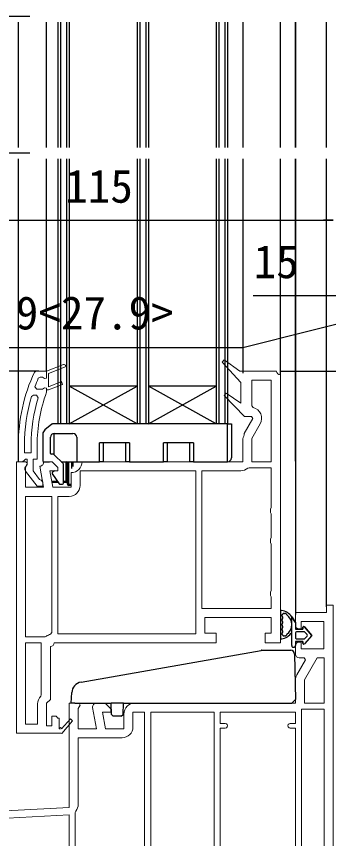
# Model space of a CAD drawing. Units: millimetres, scale not verified. Extents: x -525 to 525, y -783 to 778.
# Drawn here: x -298.2 to -215.4, y -28.7 to 189.2 of the extents above; entities that cross this region are included whole.
import ezdxf
from ezdxf.enums import TextEntityAlignment as Align

# ---------------------------------------------------------------- set-up
doc = ezdxf.new("R2010")
doc.units = ezdxf.units.MM
doc.header["$LTSCALE"] = 4
doc.layers.add('0-3_YKK_11', color=7, linetype='Continuous', lineweight=18)
for name, color, linetype in [('0-5_YKK_12', 2, 'Continuous'), ('0-6_YKK_13', 4, 'Continuous'), ('0-8_YKK_D', 6, 'Continuous')]:
    doc.layers.add(name, color=color, linetype=linetype)
doc.styles.add('ＭＳ ゴシック', font='')
doc.styles.get('ＭＳ ゴシック').set_extended_font_data('MS Gothic')

msp = doc.modelspace()

# ---------------------------------------------------------------- linework, layer by layer
at = {"layer": '0-3_YKK_11'}
msp.add_line((-238.7, 68.8), (-249, 68.8), dxfattribs=at)
at = {"layer": '0-3_YKK_11', "color": 211}
for p, q in [((-224.2, 22.4), (-224.2, 20.2)), ((-225.6, 0.6), (-224.2, 0.6))]:
    msp.add_line(p, q, dxfattribs=at)
at = {"layer": '0-3_YKK_11'}
for points in [[(-229.2, 95.2), (-238.91, 95.2), (-243.105, 98.152), (-243.623, 97.561), (-238.7, 92.2), (-238.7, 86.735), (-242.612, 89.356), (-243.116, 88.751), (-237.713, 83.2), (-235.855, 83.2), (-235.527, 82.633), (-237.811, 78.677)], [(-292.405, 93.299), (-291.947, 93.6), (-291.275, 93.6), (-290.79, 93.225), (-290.2, 93.3), (-290.2, 95.2), (-285.748, 96.971), (-290.2, 95.2), (-292.982, 95.2), (-293.436, 94.91)], [(-285.452, 96.228), (-289.7, 94.538), (-289.7, 91.061), (-286.248, 92.434), (-285.952, 91.691), (-289.7, 90.2), (-290.2, 90.2), (-290.2, 90.7), (-290.79, 90.775), (-291.275, 90.4), (-291.3, 90.4), (-292.835, 90.4), (-293.304, 91.074)], [(-290.23, 89.582), (-290.2, 89.753), (-290.2, 90.2), (-289.7, 90.2), (-285.952, 91.691), (-286.248, 92.434), (-289.7, 91.061), (-289.7, 94.538), (-285.452, 96.228)], [(-288.2, 23.201), (-245.2, 23.2), (-245.2, 25.7), (-248.2, 25.7), (-248.2, 29.9), (-230.6, 29.9), (-230.6, 25.7), (-232.2, 25.7), (-232.2, 23.2), (-228.2, 23.2), (-228.2, 94.2)], [(-230.6, 71.2), (-230.6, 92.8), (-235.8, 92.8), (-235.8, 86.013), (-235.413, 85.526)], [(-294.191, 88.445), (-293.713, 88.8), (-292.876, 88.8), (-292.399, 88.152)], [(-233.555, 81.25), (-235.8, 77.361), (-235.8, 71.2), (-230.6, 71.2)], [(-238.2, 77.227), (-238.2, 71.2), (-280.8, 71.2)], [(-297.7, 75.567), (-297.7, 71.2), (-296.6, 71.2), (-296.104, 71.637), (-295.806, 71.9), (-295.4, 71.9), (-295.4, 70.5), (-295.6, 70.1)], [(-294.3, 75.567), (-294.3, 73.5), (-296.1, 73.5), (-296.1, 75.567)], [(-295.787, 68.683), (-292.675, 64.7), (-291.2, 64.7), (-291.2, 65.801), (-291.675, 66.3), (-292.045, 66.492), (-293.8, 68.738), (-293.8, 71.9), (-292.7, 71.9), (-292.7, 75.567)], [(-298.2, 71.2), (-298.2, -0.8), (-286.334, -0.8), (-286.2, -0.877), (-283.295, 2.541), (-283.905, 3.059), (-286.216, 0.34)], [(-291.985, 70.027), (-290.993, 64.4), (-295.8, 64.4), (-295.8, 69.757), (-295.376, 70.435), (-295.342, 70.9), (-295.8, 71.2), (-296.7, 71.2), (-298.2, 71.2)], [(-283.7, 68.3), (-283.7, 64.4), (-288.556, 64.4), (-289.332, 68.8), (-287.2, 68.8), (-287.2, 69.7), (-288.7, 71.2), (-291, 71.2)], [(-250.6, 68.8), (-250.6, 25.6), (-287.2, 25.6), (-287.2, 62), (-284.2, 62)], [(-281.3, 64.9), (-281.3, 68.8), (-250.6, 68.8)], [(-249, 68.8), (-249, 32.3), (-230.6, 32.3), (-230.6, 35.334), (-230.85, 35.767), (-230.85, 36.633), (-230.6, 37.066), (-230.6, 49.334), (-230.85, 49.767), (-230.85, 50.633), (-230.6, 51.066), (-230.6, 57.334), (-230.85, 57.767), (-230.85, 58.633), (-230.6, 59.066), (-230.6, 69.6), (-236.509, 69.6), (-236.831, 69.483)], [(-295.8, 62), (-295.8, 24.8), (-290.567, 24.8), (-290.264, 24.903)], [(-289.159, 25.463), (-288.8, 25.942), (-288.8, 62), (-295.8, 62)], [(-295.8, 1.6), (-295.8, 23.2), (-291.6, 23.201), (-291.6, 9.401), (-291.747, 9.047)], [(-286.594, 0.274), (-286.9, 0.451), (-286.9, 3.2), (-287.2, 3.2), (-287.7, 3.7), (-288.8, 3.7), (-288.8, 1.2), (-290.2, 1.2), (-290.2, 7.2), (-289.2, 8.2), (-289.2, 22.201)], [(-292.6, 6.993), (-292.6, 1.601), (-295.8, 1.6)]]:
    msp.add_lwpolyline(points, dxfattribs=at)
at = {"layer": '0-3_YKK_11', "color": 211}
for points in [[(-214.2, -30.8), (-214.2, 33.2), (-216, 33.2), (-216, 31.2), (-224.2, 31.2), (-224.2, 27.9)], [(-223.2, 26.9), (-222.7, 26.9), (-222.7, 28.8), (-216.7, 28.8), (-216.7, 21.6), (-222.7, 21.6), (-222.7, 23.4), (-223.2, 23.4)], [(-223.2, 19.2), (-221.855, 19.2), (-221.527, 18.633), (-223.811, 14.677)], [(-224.2, 13.227), (-224.2, 7.2), (-266.8, 7.2)], [(-277.985, 6.026), (-276.993, 0.4), (-281.8, 0.4), (-281.8, 5.756), (-281.258, 6.624), (-281.577, 7.2), (-284.2, 7.2), (-284.2, -20.442), (-328.252, -22.75)], [(-269.7, 4.3), (-269.7, 0.4), (-274.556, 0.4), (-275.332, 4.8), (-273.2, 4.8), (-273.2, 5.7), (-274.7, 7.2), (-277, 7.2)], [(-264.2, -32.4), (-264.2, 4.8), (-267.3, 4.8), (-267.3, 0.9)], [(-242.8, 1.8), (-244.2, 1.8), (-244.2, 4.8), (-224.2, 4.8), (-224.2, 1.8), (-225.6, 1.8)], [(-224.2, 0.6), (-224.2, -32.4), (-244.2, -32.4), (-244.2, 0.6), (-242.8, 0.6)], [(-270.2, -2), (-281.8, -2), (-281.8, -19.567)], [(-282.482, -21.435), (-282.6, -21.758), (-282.6, -32.4), (-264.2, -32.4)]]:
    msp.add_lwpolyline(points, dxfattribs=at)
for points in [[(-216.6, 7.2), (-216.6, 19.2), (-218.429, 19.2), (-221.8, 13.361), (-221.8, 7.2)], [(-245.8, -32.4), (-245.8, 4.8), (-262.6, 4.8), (-262.6, -32.4)], [(-222.6, 5.6), (-222.6, -32.4), (-216.6, -32.4), (-216.6, 5.6)], [(-284.2, -22.444), (-326.8, -24.677), (-326.8, -32.4), (-284.2, -32.4)]]:
    msp.add_lwpolyline(points, close=True, dxfattribs=at)
at = {"layer": '0-3_YKK_11'}
for centre, radius, start, end in [((-285.6, 96.6), 0.4, 291.69939, 111.69941), ((-285.6, 96.6), 0.4, 291.69939, 111.69941), ((-251.7, 75.567), 46, 155.13402, 179.99999), ((-228.2, 95.2), 1, 180.00001, 269.99999), ((-251.7, 75.567), 44.4, 156.46078, 159.55779), ((-251.7, 75.567), 41, 160.01112, 180.00001), ((-251.7, 75.567), 44.4, 163.13981, 180.00001), ((-251.7, 75.567), 42.6, 162.81723, 180.00001), ((-236.066, 82.7), 2.9, 329.99998, 76.9794), ((-240.711, 78.677), 2.9, 330.00001, 0.00002), ((-295, 69.3), 1, 126.86989, 218.08672), ((-291.985, 71.027), 1, 270, 9.99998), ((-283.7, 71.2), 2.9, 270.00001, 359.99999), ((-238.7, 71.7), 2.9, 269.99998, 310.11918), ((-284.2, 64.9), 2.9, 270.00001, 359.99999), ((-288.2, 22.201), 3.4, 106.3827, 127.37008), ((-289.2, 23.201), 1, 270.00001, 359.99999), ((-289.7, 6.993), 2.9, 134.90088, 179.99999), ((-286.432, 0.465), 0.25, 329.99997, 229.64296)]:
    msp.add_arc(centre, radius, start, end, dxfattribs=at)
at = {"layer": '0-3_YKK_11', "color": 211}
for centre, radius, start, end in [((-223.2, 27.9), 1, 180.00002, 270), ((-223.2, 22.4), 1, 89.99998, 180.00002), ((-223.2, 20.2), 1, 180.00002, 270), ((-221.3, 13.227), 2.9, 150.00001, 180.00002), ((-277, 6.2), 1, 89.99998, 190.00002), ((-266.8, 4.3), 2.9, 89.99998, 180.00002), ((-270.2, 0.9), 2.9, 270.00001, 359.99999), ((-242.8, 1.2), 0.6, 269.99999, 90.00001), ((-225.6, 1.2), 0.6, 89.99999, 270.00001), ((-284.7, -19.567), 2.9, 319.88081, 0.00001)]:
    msp.add_arc(centre, radius, start, end, dxfattribs=at)
at = {"layer": '0-5_YKK_12'}
for p, q in [((-294.686, 189.22), (-329.307, 189.22)), ((-297.705, 187.7), (-297.705, 154.47)), ((-290.2, 154.47), (-290.2, 187.7)), ((-287.197, 187.7), (-287.197, 154.47)), ((-286.497, 187.7), (-286.497, 154.47)), ((-284.897, 187.7), (-284.897, 154.47)), ((-284.197, 187.7), (-284.197, 154.47)), ((-266.197, 187.7), (-266.197, 154.47)), ((-265.497, 187.7), (-265.497, 154.47)), ((-263.897, 187.7), (-263.897, 154.47)), ((-263.197, 187.7), (-263.197, 154.47)), ((-245.197, 187.7), (-245.197, 154.47)), ((-244.497, 187.7), (-244.497, 154.47)), ((-242.897, 187.7), (-242.897, 154.47)), ((-242.197, 187.7), (-242.197, 154.47)), ((-238.2, 187.7), (-238.2, 154.47)), ((-228.2, 154.47), (-228.2, 187.7)), ((-224.2, 187.7), (-224.2, 154.47)), ((-224.2, 154.47), (-224.2, 187.7)), ((-216, 154.47), (-216, 187.7)), ((-294.686, 152.97), (-329.307, 152.97)), ((-297.705, 151.47), (-297.705, 71.2)), ((-290.2, 95.2), (-290.2, 151.47)), ((-287.197, 151.47), (-287.197, 81.201)), ((-286.497, 151.47), (-286.497, 81.201)), ((-284.897, 151.47), (-284.897, 81.201)), ((-284.197, 151.47), (-284.197, 81.201)), ((-266.197, 151.47), (-266.197, 81.201)), ((-265.497, 151.47), (-265.497, 81.201)), ((-263.897, 151.47), (-263.897, 81.201)), ((-263.197, 151.47), (-263.197, 81.201)), ((-245.197, 151.47), (-245.197, 81.201)), ((-244.497, 151.47), (-244.497, 81.201)), ((-242.897, 151.47), (-242.897, 81.201)), ((-242.197, 151.47), (-242.197, 81.201)), ((-238.2, 151.47), (-238.2, 94.7)), ((-228.2, 94.2), (-228.2, 151.47)), ((-224.2, 151.47), (-224.2, 30.7)), ((-224.2, 71.352), (-224.2, 151.47)), ((-216, 32.7), (-216, 151.47)), ((-266.197, 91.201), (-284.197, 91.201)), ((-266.197, 81.201), (-284.197, 91.201)), ((-284.197, 81.201), (-266.197, 91.201)), ((-245.197, 91.201), (-263.197, 91.201)), ((-245.197, 81.201), (-263.197, 91.201)), ((-263.197, 81.201), (-245.197, 91.201)), ((-242.197, 81.201), (-287.197, 81.201))]:
    msp.add_line(p, q, dxfattribs=at)
at = {"layer": '0-6_YKK_13'}
for p, q in [((-288.782, 81.135), (-290.637, 79.651)), ((-242.2, 81.2), (-288.595, 81.2)), ((-242.2, 81.2), (-241.2, 81.2)), ((-242.2, 71.2), (-242.2, 81.2)), ((-241.2, 81.2), (-241.2, 72.2)), ((-291.2, 78.479), (-291.2, 71.4)), ((-288.2, 78.7), (-283.2, 78.7)), ((-288.2, 73.029), (-288.2, 78.7)), ((-289.2, 73.4), (-289.2, 77.7)), ((-282.2, 77.7), (-282.2, 71.2)), ((-268.2, 76.2), (-276.2, 76.2)), ((-276.2, 71.2), (-276.2, 76.2)), ((-269.2, 71.2), (-269.2, 76.2)), ((-268.2, 76.2), (-268.2, 71.2)), ((-251.2, 76.2), (-259.2, 76.2)), ((-259.2, 71.2), (-259.2, 76.2)), ((-252.2, 71.2), (-252.2, 76.2)), ((-251.2, 76.2), (-251.2, 71.2)), ((-288.579, 73.2), (-289, 73.2)), ((-285.846, 70.675), (-288.225, 73.054)), ((-291.2, 71.18), (-291.2, 71.2)), ((-291, 71.2), (-291.2, 71.2)), ((-291, 71.2), (-289.407, 71.2)), ((-286.372, 71.2), (-282.2, 71.2)), ((-285.7, 65.5), (-285.7, 70.322)), ((-284.7, 65.2), (-284.7, 70.9)), ((-284.7, 70.9), (-284.4, 70.9)), ((-284.4, 70.9), (-284.4, 65.2)), ((-283.5, 69.359), (-283.5, 71.2)), ((-283.2, 71.2), (-283.2, 69.928)), ((-282.2, 71.2), (-276.2, 71.2)), ((-268.2, 71.2), (-269.2, 71.2)), ((-268.2, 71.2), (-259.2, 71.2)), ((-251.2, 71.2), (-252.2, 71.2)), ((-251.2, 71.2), (-242.2, 71.2)), ((-288.7, 68.285), (-288.7, 67.963)), ((-288.664, 67.849), (-286.899, 65.328)), ((-288.007, 68.8), (-288.6, 68.458)), ((-288.838, 66), (-287.37, 66)), ((-287.16, 65.7), (-288.785, 65.7)), ((-285.7, 66), (-285, 66)), ((-285, 65.7), (-285.7, 65.7)), ((-285, 66), (-285, 65.7)), ((-286.653, 65.2), (-286, 65.2)), ((-284.4, 65.2), (-283.7, 65.2)), ((-283.7, 64.9), (-284.4, 64.9)), ((-228.202, 31.463), (-228.2, 24.535)), ((-227.601, 30.063), (-227.601, 29.631)), ((-227.601, 28.831), (-227.601, 28.399)), ((-225.2, 22.499), (-225.201, 30.049)), ((-224.201, 28.6), (-224.2, 26.8)), ((-224.201, 28.6), (-224.2, 26.8)), ((-227.601, 27.599), (-227.601, 27.167)), ((-227.601, 26.367), (-227.601, 25.935)), ((-224.2, 26.8), (-222.2, 26.8)), ((-222.2, 26.8), (-224.2, 26.8)), ((-222.2, 26.8), (-222.2, 27.298)), ((-222.2, 27.298), (-222.2, 26.8)), ((-221.844, 27.429), (-219.9, 25.151)), ((-219.9, 25.151), (-221.844, 27.429)), ((-224.2, 25.8), (-224.2, 24.5)), ((-224.2, 25.8), (-224.2, 24.5)), ((-221.9, 26.1), (-223.9, 26.1)), ((-221.9, 26.1), (-223.9, 26.1)), ((-223.9, 24.2), (-221.9, 24.2)), ((-223.9, 24.2), (-221.9, 24.2)), ((-219.9, 25.151), (-221.844, 22.871)), ((-219.9, 25.151), (-221.844, 22.871)), ((-221.118, 25.345), (-221.672, 25.995)), ((-221.118, 25.345), (-221.672, 25.995)), ((-221.672, 24.306), (-221.118, 24.956)), ((-221.118, 24.956), (-221.672, 24.306)), ((-224.2, 23.5), (-224.2, 22.5)), ((-222.2, 23.5), (-224.2, 23.5)), ((-224.2, 23.5), (-224.2, 22.5)), ((-222.2, 23.5), (-224.2, 23.5)), ((-222.2, 23.003), (-222.2, 23.5)), ((-222.2, 23.5), (-222.2, 23.003)), ((-281.056, 12.762), (-233.286, 21.185)), ((-233.113, 21.2), (-225.427, 21.2)), ((-283.7, 7.2), (-283.529, 9.99)), ((-282.702, 7.2), (-283.7, 7.2)), ((-282.702, 7.2), (-273.05, 7.2)), ((-269.85, 7.2), (-273.05, 7.2)), ((-273.024, 4.2), (-273.05, 7.2)), ((-269.876, 4.2), (-269.85, 7.2)), ((-269.85, 7.2), (-225.199, 7.2)), ((-225.183, 7.2), (-225.199, 7.2)), ((-273.024, 4.2), (-272.515, 3.7)), ((-270.385, 3.7), (-272.515, 3.7)), ((-270.385, 3.7), (-269.876, 4.2))]:
    msp.add_line(p, q, dxfattribs=at)
for points in [[(-275.2, 76.2), (-275.2, 71.2), (-276.2, 71.2)], [(-258.2, 76.2), (-258.2, 71.2), (-259.2, 71.2)], [(-284.7, 66), (-285, 66), (-285, 71.2)], [(-284.4, 64.9), (-284.4, 65.2), (-284.7, 65.2)], [(-225.201, 30.049), (-224.201, 28.6), (-225.201, 30.049)], [(-224.427, 20.217), (-224.217, 8.2), (-225.183, 7.2)]]:
    msp.add_lwpolyline(points, dxfattribs=at)
for centre, radius, start, end in [((-288.595, 80.9), 0.3, 90, 128.65981), ((-289.7, 78.479), 1.5, 128.65981, 180), ((-288.2, 77.7), 1, 90, 180), ((-283.2, 77.7), 1, 0, 90), ((-289, 73.4), 0.2, 180, 270), ((-288.579, 72.7), 0.5, 45, 90), ((-242.2, 72.2), 1, 270, 0), ((-291, 71.4), 0.2, 180, 270), ((-286.2, 70.322), 0.5, 0, 45), ((-285, 70.9), 0.3, 0, 90), ((-285, 70.9), 0.6, 0, 30), ((-288.5, 68.285), 0.2, 120, 180), ((-288.5, 67.963), 0.2, 180, 215), ((-286, 65.5), 0.3, 270, 0), ((-285, 65.4), 0.3, 0, 90), ((-286.653, 65.5), 0.3, 215, 270), ((-284.4, 65.2), 0.3, 180, 270), ((-227.902, 31.463), 0.3, 81.80401, 180.0101), ((-228.4, 27.999), 3.8, 32.64697, 81.80401), ((-227.601, 30.463), 0.2, 121.84496, 233.1402), ((-227.865, 30.888), 0.3, 301.84496, 339.98801), ((-227.301, 30.683), 0.3, 67.72833, 159.98801), ((-228.4, 27.999), 3.2, 66.86234, 67.72833), ((-227.025, 31.218), 0.3, 246.86234, 296.64309), ((-226.801, 30.771), 0.2, 3.37711, 116.64309), ((-226.302, 30.8), 0.3, 183.37711, 233.15786), ((-228.4, 27.999), 3.2, 306.86234, 53.15786), ((-227.601, 29.231), 0.2, 126.88, 233.1402), ((-227.901, 30.063), 0.3, 0.0101, 53.1402), ((-227.901, 29.631), 0.3, 306.88, 0.0101), ((-227.901, 28.831), 0.3, 0.0101, 53.1402), ((-227.901, 28.399), 0.3, 306.88, 0.0101), ((-227.601, 27.999), 0.2, 126.88, 233.1402), ((-227.601, 26.767), 0.2, 126.88, 233.1402), ((-227.901, 27.599), 0.3, 0.0101, 53.1402), ((-227.901, 27.167), 0.3, 306.88, 0.0101), ((-227.901, 26.367), 0.3, 0.0101, 53.1402), ((-221.998, 27.298), 0.202, 40.47388, 180.01007), ((-221.998, 27.298), 0.202, 40.47391, 180.0101), ((-227.9, 24.535), 0.3, 180.0101, 278.21618), ((-228.4, 27.999), 3.8, 278.21618, 327.37323), ((-227.6, 25.535), 0.2, 126.88, 238.17524), ((-227.901, 25.935), 0.3, 306.88, 0.0101), ((-227.864, 25.11), 0.3, 20.03219, 58.17524), ((-227.3, 25.316), 0.3, 200.03219, 292.29187), ((-228.4, 27.999), 3.2, 292.29187, 293.15786), ((-227.024, 24.781), 0.3, 63.37711, 113.15786), ((-226.8, 25.228), 0.2, 243.37711, 356.64309), ((-226.301, 25.199), 0.3, 126.86234, 176.64309), ((-223.9, 25.8), 0.3, 90.0101, 180.0101), ((-223.9, 25.8), 0.3, 90.0101, 180.0101), ((-223.9, 24.5), 0.3, 180.0101, 270.0101), ((-223.9, 24.5), 0.3, 180.0101, 270.0101), ((-221.9, 25.8), 0.3, 40.47391, 90.0101), ((-221.9, 25.8), 0.3, 40.47391, 90.0101), ((-221.9, 24.5), 0.3, 270.0101, 319.54628), ((-221.9, 24.5), 0.3, 270.0101, 319.54628), ((-221.346, 25.15), 0.3, 319.54628, 40.47391), ((-221.346, 25.15), 0.3, 319.54628, 40.47391), ((-224.7, 22.5), 0.5, 179.89551, 0.0101), ((-224.7, 22.499), 0.5, 180.12472, 359.89548), ((-224.7, 22.5), 0.5, 359.89543, 0.01008), ((-221.997, 23.003), 0.202, 180.0101, 319.54628), ((-221.997, 23.003), 0.202, 180.0101, 319.54628), ((-233.113, 20.2), 1, 90, 100), ((-225.427, 20.2), 1, 1, 90), ((-280.535, 9.807), 3, 100, 176.5)]:
    msp.add_arc(centre, radius, start, end, dxfattribs=at)
at = {"layer": '0-8_YKK_D'}
for p, q in [((-329.205, 135.2), (-214.2, 135.2)), ((-214.18, 135.2), (-216.73, 135.2)), ((-292.251, 95.2), (-399, 95.2)), ((-228.2, 95.2), (-78.2, 95.2))]:
    msp.add_line(p, q, dxfattribs=at)
for points in [[(-183.23, 115.2), (-238.173, 101.41), (-317.445, 101.41)], [(-199.18, 115.2), (-214.18, 115.2), (-235.457, 115.2)]]:
    msp.add_lwpolyline(points, dxfattribs=at)

# ---------------------------------------------------------------- texts
at = {"layer": '0-8_YKK_D', "style": 'ＭＳ ゴシック'}
for s, p in [('115', (-285.27, 137.2)), ('15', (-235.298, 117.2)), ('31.9<27.9>', (-316.332, 103.614))]:
    msp.add_text(s, height=8.798, dxfattribs=at).set_placement(p, align=Align.BOTTOM_LEFT)

doc.saveas('drawing.dxf')
